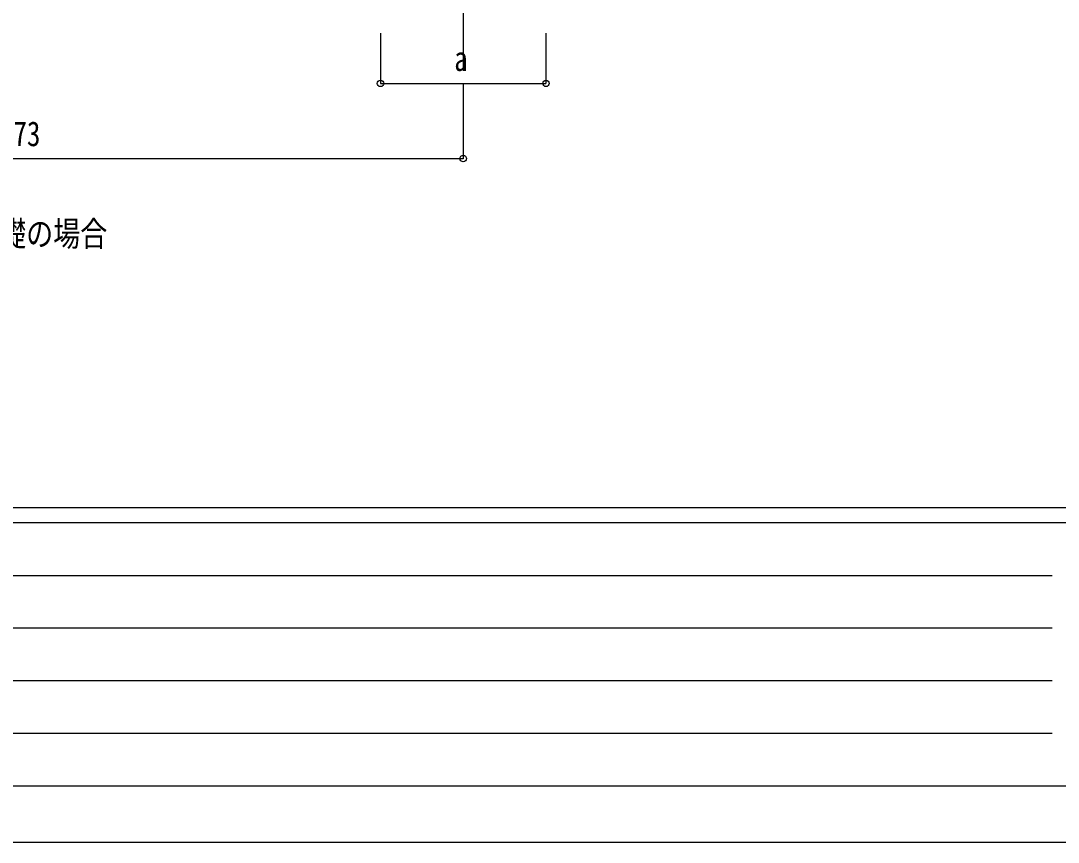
# Model space of a CAD drawing. Units: millimetres, scale not verified. Extents: x -12615 to 12615, y -8910 to 8910.
# Drawn here: x -8179 to -4040, y -8910 to -5632 of the extents above; entities that cross this region are included whole.
import ezdxf
from ezdxf.enums import TextEntityAlignment as Align

# ---------------------------------------------------------------- set-up
doc = ezdxf.new("R2010")
doc.units = ezdxf.units.MM
doc.header["$LTSCALE"] = 40
for name, color, linetype in [('0-2_USER1', 3, 'Continuous'), ('0-3_YKK_12', 2, 'Continuous'), ('0-6_YKK_D', 6, 'Continuous'), ('0-7_YKK_ZWAK', 7, 'Continuous')]:
    doc.layers.add(name, color=color, linetype=linetype)
doc.styles.add('ＭＳ ゴシック', font='')
doc.styles.get('ＭＳ ゴシック').set_extended_font_data('MS Gothic')

msp = doc.modelspace()

# ---------------------------------------------------------------- linework, layer by layer
at = {"layer": '0-3_YKK_12'}
msp.add_line((-6413.5, -5332.18), (-6413.5, -5832.18), dxfattribs=at)
at = {"layer": '0-6_YKK_D'}
for p, q in [((-6743.5, -5682.18), (-6743.5, -5883.18)), ((-6083.5, -5682.18), (-6083.5, -5883.18)), ((-6743.5, -5882.18), (-6083.5, -5882.18)), ((-6413.5, -5883.18), (-6413.5, -6183.18)), ((-9886.5, -6182.18), (-6413.5, -6182.18))]:
    msp.add_line(p, q, dxfattribs=at)
for centre in [(-6743.5, -5882.18), (-6083.5, -5882.18), (-6413.5, -6182.18)]:
    msp.add_circle(centre, 12.75, dxfattribs=at)
at = {"layer": '0-7_YKK_ZWAK'}
for p, q in [((11685.06, -7575), (-11714.94, -7575)), ((-3914.94, -7635), (-11714.94, -7635)), ((-11587.44, -7845), (-4064.94, -7845)), ((-11587.44, -8055), (-4064.94, -8055)), ((-11587.44, -8265), (-4064.94, -8265)), ((-11587.44, -8475), (-4064.94, -8475)), ((-11714.94, -8685), (-3914.94, -8685))]:
    msp.add_line(p, q, dxfattribs=at)
msp.add_lwpolyline([(-12615, -8910), (12615, -8910), (12615, 8910), (-12615, 8910)], close=True, dxfattribs=at)

# ---------------------------------------------------------------- texts
at = {"layer": '0-2_USER1', "style": 'ＭＳ ゴシック', "width": 0.8}
msp.add_text('独立基礎の場合', height=98.97, dxfattribs=at).set_placement((-8589.27, -6561.19), align=Align.BOTTOM_LEFT)
at = {"layer": '0-6_YKK_D', "style": 'ＭＳ ゴシック', "width": 0.8}
for s, p in [('a', (-6449.5, -5862.18)), ('3473', (-8315.6, -6162.18))]:
    msp.add_text(s, height=98.97, dxfattribs=at).set_placement(p, align=Align.BOTTOM_LEFT)

doc.saveas('drawing.dxf')
